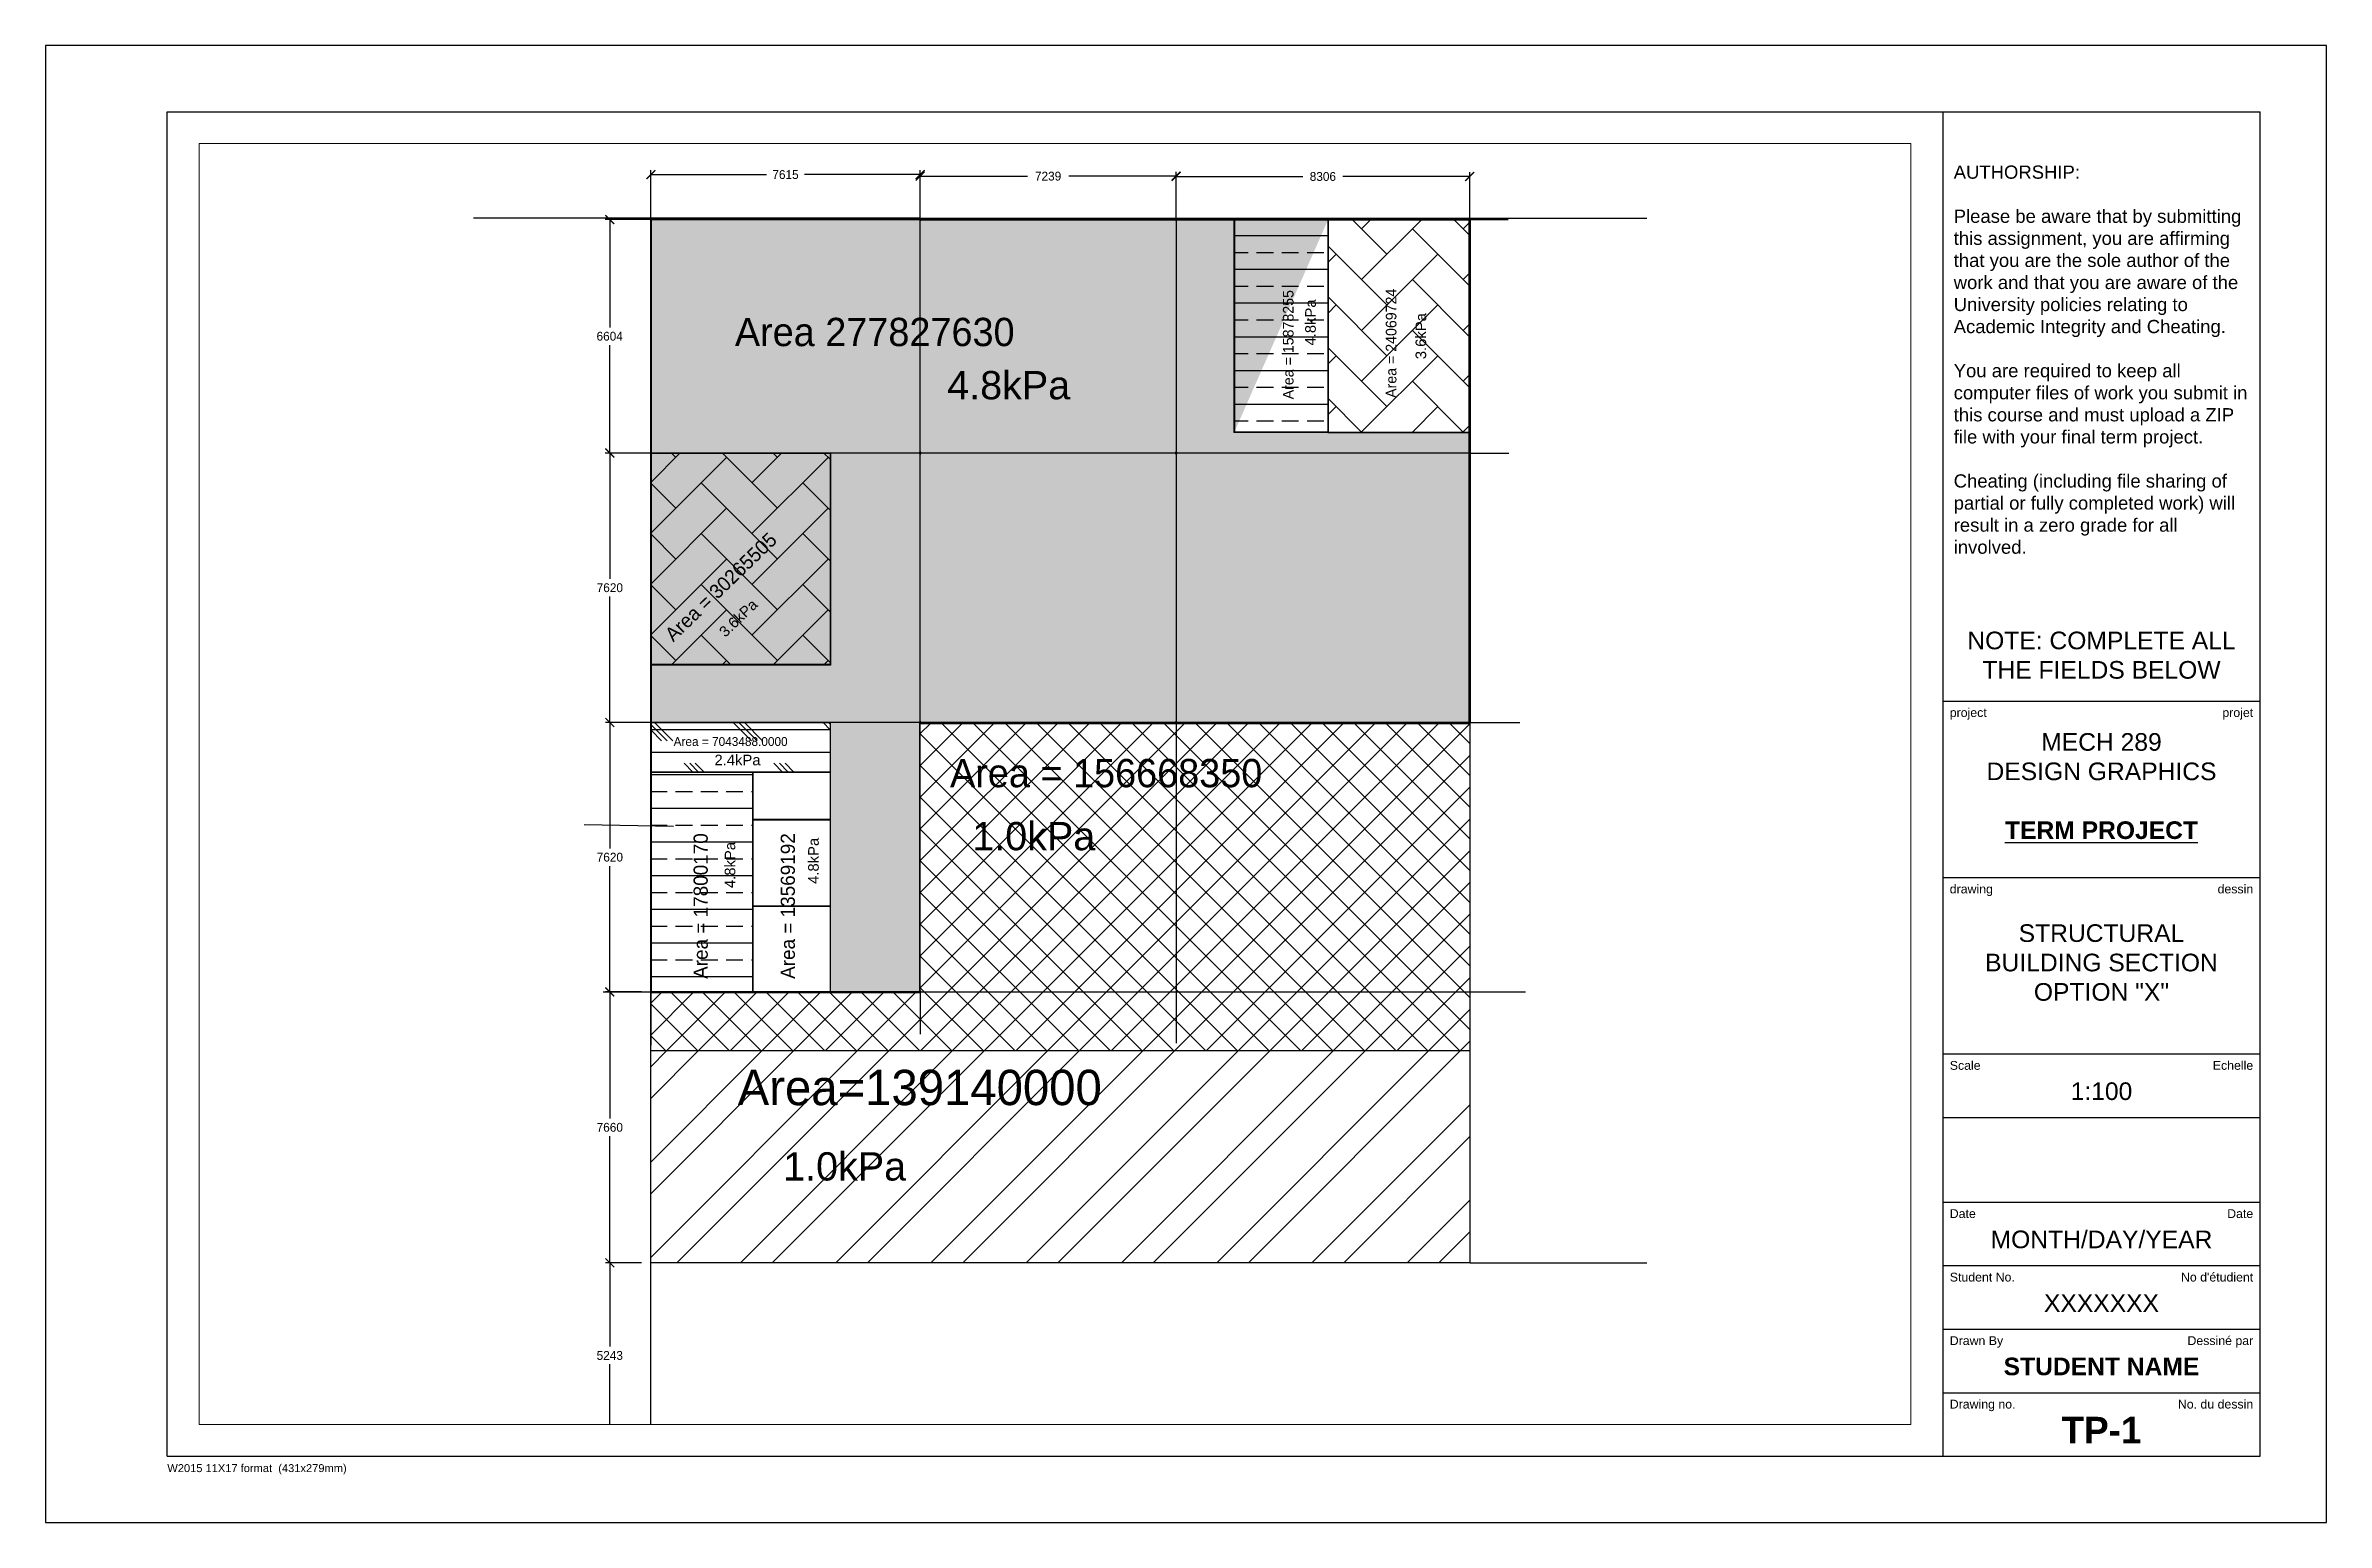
# Paper-space layout 'TP-1 Building Section' of a CAD drawing. Extents: x 0 to 431, y 0 to 279.
# The model-space entities are those that its viewports show. They can reach past a viewport. Long polylines and large blocks are cut down to what shows.
import ezdxf
from ezdxf.enums import TextEntityAlignment as Align

# ---------------------------------------------------------------- set-up
doc = ezdxf.new("R2010")
doc.units = 0
doc.linetypes.add('Centre', pattern=[26, 20, -2, 2, -2])
doc.linetypes.add('HIDDEN2', pattern=[4.7625, 3.175, -1.5875])
for name, color, linetype in [('Center', 1, 'Centre'), ('G-TL-LIN', 5, 'Continuous'), ('G-TL-TXT', 1, 'Continuous'), ('M289 BUILDING OUTLINE', 3, 'Continuous'), ('M289 REFERENCE AREA', 11, 'HIDDEN2')]:
    doc.layers.add(name, color=color, linetype=linetype)
doc.styles.add('LOGO-ARIAL', font='arial.ttf', dxfattribs={"width": 0.95})
doc.styles.add('TITLE-ARIAL', font='arial.ttf')
doc.dimstyles.new('MECH289 DIMSTYLE 100', dxfattribs={"dimscale": 100, "dimtxt": 2.5, "dimasz": 2.5, "dimexe": 1.25, "dimexo": 2.5, "dimgap": 1.25, "dimtad": 0, "dimtih": 1, "dimtoh": 1, "dimdec": 0, "dimzin": 1, "dimtxsty": 'Standard', "dimblk": 'ARCHTICK', "dimcen": 2.5, "dimclrt": 1, "dimadec": 0, "dimazin": 0, "dimtfac": 1, "dimtdec": 0, "dimtmove": 0, "dimatfit": 3, "dimfxl": 1, "dimtfillclr": 1, "dimarcsym": 0})
pattern_1 = [(0, (0, 0), (0, 6.985), [5.08, -1.905]), (90, (0, 0), (-6.985, 4e-16), [5.08, -1.905])]

# ---------------------------------------------------------------- blocks, each defined once
blk = doc.blocks.new('_ArchTick')
at = {"color": 0, "linetype": 'ByBlock', "const_width": 0.15}
blk.add_lwpolyline([(-0.5, -0.5), (0.5, 0.5)], dxfattribs=at)
blk = doc.blocks.new('*D16')
at = {"color": 0, "lineweight": -2, "transparency": 16777216}
for p, q in [((15, 35032), (15, 36141)), ((7630, 35032), (7630, 36141)), ((15, 36016), (3281, 36016)), ((7630, 36016), (4364, 36016))]:
    blk.add_line(p, q, dxfattribs=at)
at = {"layer": 'DEFPOINTS', "color": 0, "transparency": 16777216}
for p in [(7630, 36016), (15, 34782), (7630, 34782)]:
    blk.add_point(p, dxfattribs=at)
at = {"color": 0, "lineweight": -2, "transparency": 16777216, "xscale": 250, "yscale": 250, "zscale": 250, "rotation": 180}
blk.add_blockref('_ArchTick', (15, 36016), dxfattribs=at)
at = {"color": 0, "lineweight": -2, "transparency": 16777216, "xscale": 250, "yscale": 250, "zscale": 250}
blk.add_blockref('_ArchTick', (7630, 36016), dxfattribs=at)
at = {"color": 1, "transparency": 16777216, "insert": (3822, 36016), "char_height": 250, "attachment_point": 5}
blk.add_mtext('7615', dxfattribs=at)
blk = doc.blocks.new('*D17')
at = {"color": 0, "lineweight": -2, "transparency": 16777216}
for p, q in [((7630, 35032), (7630, 36097)), ((7630, 35972), (10666, 35972)), ((14869, 35972), (11833, 35972)), ((14869, 35032), (14869, 36097))]:
    blk.add_line(p, q, dxfattribs=at)
at = {"layer": 'DEFPOINTS', "color": 0, "transparency": 16777216}
for p in [(14869, 35972), (7630, 34782), (14869, 34782)]:
    blk.add_point(p, dxfattribs=at)
at = {"color": 0, "lineweight": -2, "transparency": 16777216, "xscale": 250, "yscale": 250, "zscale": 250, "rotation": 180}
blk.add_blockref('_ArchTick', (7630, 35972), dxfattribs=at)
at = {"color": 0, "lineweight": -2, "transparency": 16777216, "xscale": 250, "yscale": 250, "zscale": 250}
blk.add_blockref('_ArchTick', (14869, 35972), dxfattribs=at)
at = {"color": 1, "transparency": 16777216, "insert": (11250, 35972), "char_height": 250, "attachment_point": 5}
blk.add_mtext('7239', dxfattribs=at)
blk = doc.blocks.new('*D18')
at = {"color": 0, "lineweight": -2, "transparency": 16777216}
for p, q in [((14869, 35032), (14869, 36087)), ((14869, 35962), (18460, 35962)), ((23175, 35962), (19584, 35962)), ((23175, 35032), (23175, 36087))]:
    blk.add_line(p, q, dxfattribs=at)
at = {"layer": 'DEFPOINTS', "color": 0, "transparency": 16777216}
for p in [(23175, 35962), (14869, 34782), (23175, 34782)]:
    blk.add_point(p, dxfattribs=at)
at = {"color": 0, "lineweight": -2, "transparency": 16777216, "xscale": 250, "yscale": 250, "zscale": 250, "rotation": 180}
blk.add_blockref('_ArchTick', (14869, 35962), dxfattribs=at)
at = {"color": 0, "lineweight": -2, "transparency": 16777216, "xscale": 250, "yscale": 250, "zscale": 250}
blk.add_blockref('_ArchTick', (23175, 35962), dxfattribs=at)
at = {"color": 1, "transparency": 16777216, "insert": (19022, 35962), "char_height": 250, "attachment_point": 5}
blk.add_mtext('8306', dxfattribs=at)
blk = doc.blocks.new('*D19')
at = {"color": 0, "lineweight": -2, "transparency": 16777216}
for p, q in [((-235, 34747), (-1275.544836, 34747)), ((-1150.544836, 34747), (-1150.544836, 31695)), ((-1150.544836, 28143), (-1150.544836, 31195)), ((-235, 28143), (-1275.544836, 28143))]:
    blk.add_line(p, q, dxfattribs=at)
at = {"layer": 'DEFPOINTS', "color": 0, "transparency": 16777216}
for p in [(15, 34747), (-1150.544836, 28143), (15, 28143)]:
    blk.add_point(p, dxfattribs=at)
at = {"color": 0, "lineweight": -2, "transparency": 16777216, "xscale": 250, "yscale": 250, "zscale": 250}
for p, rotation in [((-1150.544836, 34747), 90), ((-1150.544836, 28143), 270)]:
    blk.add_blockref('_ArchTick', p, dxfattribs=dict(at, rotation=rotation))
at = {"color": 1, "transparency": 16777216, "insert": (-1150.544836, 31445), "char_height": 250, "attachment_point": 5}
blk.add_mtext('6604', dxfattribs=at)
blk = doc.blocks.new('*D20')
at = {"color": 0, "lineweight": -2, "transparency": 16777216}
for p, q in [((-250, 28143), (-1272, 28143)), ((-1147, 28143), (-1147, 24583)), ((-1147, 20523), (-1147, 24083)), ((-250, 20523), (-1272, 20523))]:
    blk.add_line(p, q, dxfattribs=at)
at = {"layer": 'DEFPOINTS', "color": 0, "transparency": 16777216}
for p in [(0, 28143), (-1147, 20523), (0, 20523)]:
    blk.add_point(p, dxfattribs=at)
at = {"color": 0, "lineweight": -2, "transparency": 16777216, "xscale": 250, "yscale": 250, "zscale": 250}
for p, rotation in [((-1147, 28143), 90), ((-1147, 20523), 270)]:
    blk.add_blockref('_ArchTick', p, dxfattribs=dict(at, rotation=rotation))
at = {"color": 1, "transparency": 16777216, "insert": (-1147, 24333), "char_height": 250, "attachment_point": 5}
blk.add_mtext('7620', dxfattribs=at)
blk = doc.blocks.new('*D21')
at = {"color": 0, "lineweight": -2, "transparency": 16777216}
for p, q in [((-250, 20523), (-1271, 20523)), ((-1146, 20523), (-1146, 16963)), ((-1146, 12903), (-1146, 16463)), ((-250, 12903), (-1271, 12903))]:
    blk.add_line(p, q, dxfattribs=at)
at = {"layer": 'DEFPOINTS', "color": 0, "transparency": 16777216}
for p in [(0, 20523), (-1146, 12903), (0, 12903)]:
    blk.add_point(p, dxfattribs=at)
at = {"color": 0, "lineweight": -2, "transparency": 16777216, "xscale": 250, "yscale": 250, "zscale": 250}
for p, rotation in [((-1146, 20523), 90), ((-1146, 12903), 270)]:
    blk.add_blockref('_ArchTick', p, dxfattribs=dict(at, rotation=rotation))
at = {"color": 1, "transparency": 16777216, "insert": (-1146, 16713), "char_height": 250, "attachment_point": 5}
blk.add_mtext('7620', dxfattribs=at)
blk = doc.blocks.new('*D22')
at = {"color": 0, "lineweight": -2, "transparency": 16777216}
for p, q in [((-250, 12903), (-1273, 12903)), ((-1148, 12903), (-1148, 9323)), ((-1148, 5243), (-1148, 8823)), ((-250, 5243), (-1273, 5243))]:
    blk.add_line(p, q, dxfattribs=at)
at = {"layer": 'DEFPOINTS', "color": 0, "transparency": 16777216}
for p in [(0, 12903), (-1148, 5243), (0, 5243)]:
    blk.add_point(p, dxfattribs=at)
at = {"color": 0, "lineweight": -2, "transparency": 16777216, "xscale": 250, "yscale": 250, "zscale": 250}
for p, rotation in [((-1148, 12903), 90), ((-1148, 5243), 270)]:
    blk.add_blockref('_ArchTick', p, dxfattribs=dict(at, rotation=rotation))
at = {"color": 1, "transparency": 16777216, "insert": (-1148, 9073), "char_height": 250, "attachment_point": 5}
blk.add_mtext('7660', dxfattribs=at)
blk = doc.blocks.new('*D23')
at = {"color": 0, "lineweight": -2, "transparency": 16777216}
for p, q in [((-250, 5243), (-1273, 5243)), ((-1148, 5243), (-1148, 2872)), ((-1148, 0), (-1148, 2372)), ((-250, 0), (-1273, 0))]:
    blk.add_line(p, q, dxfattribs=at)
at = {"layer": 'DEFPOINTS', "color": 0, "transparency": 16777216}
for p in [(0, 5243), (0, 0), (-1148, 0)]:
    blk.add_point(p, dxfattribs=at)
at = {"color": 0, "lineweight": -2, "transparency": 16777216, "xscale": 250, "yscale": 250, "zscale": 250}
for p, rotation in [((-1148, 5243), 90), ((-1148, 0), 270)]:
    blk.add_blockref('_ArchTick', p, dxfattribs=dict(at, rotation=rotation))
at = {"color": 1, "transparency": 16777216, "insert": (-1148, 2622), "char_height": 250, "attachment_point": 5}
blk.add_mtext('5243', dxfattribs=at)

msp = doc.modelspace()

# ---------------------------------------------------------------- hatches: boundary and pattern name
at = {"true_color": 0x9898cc}
h = msp.add_hatch(dxfattribs=at)
h.set_pattern_fill('ANGLE', color=253)
h.set_pattern_definition(pattern_1)
edge = h.paths.add_edge_path()
edge.add_line((30, 22158), (30, 34727))
edge.add_line((0, 34782), (0, 0))
h = msp.add_hatch(dxfattribs=at)
h.set_pattern_fill('ANGLE', color=253)
h.set_pattern_definition(pattern_1)
edge = h.paths.add_edge_path()
edge.add_line((30, 12923), (30, 22148))
edge.add_line((0, 34782), (0, 0))
h = msp.add_hatch(color=253, dxfattribs=at)
h.dxf.hatch_style = 1
h.paths.add_polyline_path([(30, 34767), (0, 34767), (0, 34727), (30, 34727)])
h.paths.add_polyline_path([(30, 28163), (0, 28163), (0, 28123), (30, 28123)])
h.paths.add_polyline_path([(7650, 34762), (7610, 34762), (7610, 34732), (7650, 34732)])
h.paths.add_polyline_path([(14889, 34762), (14849, 34762), (14849, 34732), (14889, 34732)])
h.paths.add_polyline_path([(23190, 34767), (23160, 34767), (23160, 34727), (23190, 34727)])
h.paths.add_polyline_path([(23190, 28163), (23160, 28163), (23160, 28123), (23190, 28123)])
h.paths.add_polyline_path([(14889, 28163), (14849, 28163), (14849, 28123), (14889, 28123)])
h.paths.add_polyline_path([(7650, 28163), (7610, 28163), (7610, 28123), (7650, 28123)])
h.paths.add_polyline_path([(30, 20543), (0, 20543), (0, 20503), (30, 20503)])
h.paths.add_polyline_path([(7650, 20543), (7610, 20543), (7610, 20503), (7650, 20503)])
h.paths.add_polyline_path([(14889, 20543), (14849, 20543), (14849, 20503), (14889, 20503)])
h.paths.add_polyline_path([(23190, 20543), (23160, 20543), (23160, 20503), (23190, 20503)])
h.paths.add_polyline_path([(30, 12923), (0, 12923), (0, 12883), (30, 12883)])
h.paths.add_polyline_path([(7650, 12923), (7610, 12923), (7610, 12883), (7650, 12883)])
h = msp.add_hatch(dxfattribs=at)
h.set_pattern_fill('ANGLE', color=253)
h.set_pattern_definition(pattern_1)
edge = h.paths.add_edge_path()
edge.add_line((16508, 34742), (16508, 28737.1))
edge.add_line((16518, 34742), (16518, 28737.1))
edge.add_line((19170, 34742), (19170, 28737.1))
edge.add_line((19160, 34742), (19160, 28737.1))
edge.add_line((19170, 34742), (23160, 34742))
edge.add_line((14889, 34782), (23160, 34782))
edge.add_line((16518, 34742), (19160, 34742))
edge.add_line((14889, 34742), (16508, 34742))
edge.add_line((7650, 34742), (14849, 34742))
edge.add_line((7650, 34782), (14849, 34782))
edge.add_line((7610, 34742), (30, 34742))
edge.add_line((7610, 34782), (30, 34782))
h = msp.add_hatch(dxfattribs=at)
h.set_pattern_fill('AR-HBONE', color=253, scale=10)
h.paths.add_polyline_path([(5084, 28138), (30, 28138), (30, 28123), (30, 22158), (5084, 22158)])
h.paths.add_polyline_path([(23160, 34742), (19170, 34742), (19170, 28737.1), (23160, 28737.1)])
h = msp.add_hatch(dxfattribs=at)
h.set_pattern_fill('BRASS', color=253, scale=150)
h.paths.add_polyline_path([(2890, 19111), (30, 19111), (30, 12913), (2890, 12913)])
h.paths.add_polyline_path([(19160, 34742), (16518, 34742), (16518, 28737.1), (19160, 28737.1)])
h = msp.add_hatch(dxfattribs=at)
h.set_pattern_fill('DOTS', color=253, scale=200)
h.paths.add_polyline_path([(23160, 28727.1), (19160, 28727.1), (16518, 28727.1), (16508, 28727.1), (16508, 28737.1), (16508, 34742), (14889, 34742), (14889, 34732), (14849, 34732), (7650, 34742), (7650, 34732), (7610, 34732), (7610, 34742), (30, 34742), (30, 28148), (5094, 28148), (5094, 22148), (30, 22148), (30, 20528), (5094, 20528), (5094, 12913), (7610, 12913), (7610, 12923), (7625, 12923), (7625, 20503), (7610, 20503), (7610, 20543), (7650, 20543), (7650, 20503), (14849, 20503), (14849, 20543), (14889, 20543), (23160, 20503), (23160, 20543)])
h.paths.add_polyline_path([(7650, 28123), (7610, 28123), (7610, 28163), (7650, 28163)], flags=16)
h.paths.add_polyline_path([(14849, 28123), (14849, 28163), (14889, 28163), (14889, 28123)], flags=16)
h = msp.add_hatch(dxfattribs=at)
h.set_pattern_fill('ANGLE', color=253)
h.set_pattern_definition(pattern_1)
edge = h.paths.add_edge_path()
edge.add_line((23190, 5243), (23190, 34782))
edge.add_line((23160, 20543), (23160, 28727.1))
h = msp.add_hatch(dxfattribs=at)
h.set_pattern_fill('ANGLE', color=253)
h.set_pattern_definition(pattern_1)
edge = h.paths.add_edge_path()
edge.add_line((19170, 28737.1), (23160, 28737.1))
edge.add_line((19160, 28727.1), (23160, 28727.1))
edge.add_line((19160, 28737.1), (16518, 28737.1))
edge.add_line((19160, 28727.1), (16518, 28727.1))
h = msp.add_hatch(dxfattribs=at)
h.set_pattern_fill('ANGLE', color=253)
h.set_pattern_definition(pattern_1)
edge = h.paths.add_edge_path()
edge.add_line((30, 28148), (5094, 28148))
edge.add_line((30, 28138), (5084, 28138))
edge.add_line((5094, 28148), (5094, 22148))
edge.add_line((5084, 28138), (5084, 22158))
edge.add_line((5094, 22148), (30, 22148))
edge.add_line((5084, 22158), (30, 22158))
h = msp.add_hatch(dxfattribs=at)
h.set_pattern_fill('ANSI37', color=253, scale=200)
h.paths.add_polyline_path([(23190, 20493), (7635, 20493), (7635, 12923), (7650, 12923), (7650, 12883), (7610, 12883), (0, 12883), (0, 11243), (23190, 11243)])
h.paths.add_polyline_path([(8166.4, 18363.1), (21955.4, 18363.1), (21955.4, 20205.4), (8166.4, 20205.4)], flags=24)
h = msp.add_hatch(dxfattribs=at)
h.set_pattern_fill('ANGLE', color=253)
h.set_pattern_definition(pattern_1)
edge = h.paths.add_edge_path()
edge.add_line((30, 20528), (5094, 20528))
edge.add_line((30, 20518), (5084, 20518))
h = msp.add_hatch(dxfattribs=at)
h.set_pattern_fill('CORK', color=253, scale=200)
h.set_pattern_definition([(0, (0, 0), (0, 635), []), (135, (317.5, -317.5), (-1270, -1270), [898.03, -898.03]), (135, (476.2, -317.5), (-1270, -1270), [898.03, -898.03]), (135, (635, -317.5), (-1270, -1270), [898.03, -898.03])])
h.paths.add_polyline_path([(5084, 20518), (30, 20518), (30, 19121), (5084, 19121)])
at = {"layer": 'M289 REFERENCE AREA', "true_color": 0x9898cc}
h = msp.add_hatch(dxfattribs=at)
h.set_pattern_fill('ANSI32', color=253, scale=200)
h.paths.add_polyline_path([(23190, 11243), (0, 11243), (0, 5243), (23190, 5243)])
h.paths.add_polyline_path([(2284.3, 9503.8), (10039.8, 9503.8), (10039.8, 10611.2), (2284.3, 10611.2)], flags=24)

# ---------------------------------------------------------------- linework, layer by layer
for p, q in [((30, 34782), (0, 34782)), ((0, 34782), (0, 34767)), ((0, 34727), (0, 12923)), ((7610, 34782), (30, 34782)), ((7610, 34742), (30, 34742)), ((30, 22158), (30, 34727)), ((7610, 34782), (7650, 34782)), ((7650, 34782), (14849, 34782)), ((7650, 34742), (14849, 34742)), ((14849, 34782), (14889, 34782)), ((14889, 34782), (23190, 34782)), ((14889, 34742), (16508, 34742)), ((16508, 34742), (16508, 28737.1)), ((16518, 34742), (16518, 28737.1)), ((16518, 34742), (19160, 34742)), ((19160, 34742), (19160, 28737.1)), ((19170, 34742), (19170, 28737.1)), ((19170, 34742), (23160, 34742)), ((23160, 28737.1), (23160, 34727)), ((23190, 34782), (23190, 34767)), ((23190, 34727), (23190, 20543)), ((16508, 28737.1), (16508, 28727.1)), ((16518, 28727.1), (16508, 28727.1)), ((19160, 28737.1), (16518, 28737.1)), ((19160, 28727.1), (16518, 28727.1)), ((19160, 28727.1), (23160, 28727.1)), ((19170, 28737.1), (23160, 28737.1)), ((23160, 20543), (23160, 28727.1)), ((30, 28148), (5094, 28148)), ((30, 28123), (30, 28138)), ((30, 28138), (5084, 28138)), ((5084, 28138), (5084, 22158)), ((5094, 28148), (5094, 22148)), ((5084, 22158), (30, 22158)), ((5094, 22148), (30, 22148)), ((30, 19121), (30, 22148)), ((30, 20523), (30, 20528)), ((30, 20528), (5094, 20528)), ((30, 20518), (5084, 20518)), ((5084, 20518), (5084, 19121)), ((5094, 12913), (5094, 20528)), ((7625, 12923), (7625, 20503)), ((7635, 12923), (7635, 20493)), ((7650, 20493), (7635, 20493)), ((23160, 20503), (7650, 20503)), ((7650, 20493), (23190, 20493)), ((5084, 19121), (30, 19121)), ((30, 12923), (30, 19111)), ((2890, 19111), (30, 19111)), ((2890, 19111), (2890, 12913)), ((5084, 19111), (2900, 19111)), ((2900, 19111), (2900, 17775)), ((5084, 19111), (5084, 17775)), ((-1868.9, 17637.8), (657.2, 17587.3)), ((5084, 17775), (2900, 17775)), ((5084, 17765), (2900, 17765)), ((2900, 17765), (2900, 15327)), ((5084, 17765), (5084, 15327)), ((5084, 15327), (2900, 15327)), ((5084, 15317), (2900, 15317)), ((2900, 15317), (2900, 12913)), ((5084, 15317), (5084, 12913)), ((30, 12913), (5084, 12913)), ((5094, 12913), (7610, 12913)), ((30, 12883), (7610, 12883))]:
    msp.add_line(p, q)
for points in [[(0, 34727), (30, 34727), (30, 34767), (0, 34767)], [(7650, 34732), (7650, 34762), (7610, 34762), (7610, 34732)], [(14889, 34732), (14889, 34762), (14849, 34762), (14849, 34732)], [(23160, 34727), (23190, 34727), (23190, 34767), (23160, 34767)], [(0, 28123), (30, 28123), (30, 28163), (0, 28163)], [(7610, 28123), (7650, 28123), (7650, 28163), (7610, 28163)], [(14849, 28123), (14889, 28123), (14889, 28163), (14849, 28163)], [(23160, 28123), (23190, 28123), (23190, 28163), (23160, 28163)], [(0, 20503), (30, 20503), (30, 20543), (0, 20543)], [(7610, 20503), (7650, 20503), (7650, 20543), (7610, 20543)], [(14849, 20503), (14889, 20503), (14889, 20543), (14849, 20543)], [(23160, 20503), (23190, 20503), (23190, 20543), (23160, 20543)], [(0, 12883), (30, 12883), (30, 12923), (0, 12923)], [(7610, 12883), (7650, 12883), (7650, 12923), (7610, 12923)]]:
    msp.add_lwpolyline(points, close=True)
at = {"layer": 'Center'}
for p, q in [((23175, 34767), (23175, 35781.2)), ((15, 34767), (15, 35394)), ((7630, 12883), (7630, 35166.9)), ((14869, 34762), (14869, 35324.5)), ((23160, 34747), (-632.2, 34747)), ((15, 34767), (15, 11397.7)), ((14869, 34762), (14869, 11455.7)), ((23160, 34747), (24263, 34747)), ((23175, 34767), (23175, 11890.4)), ((23160, 28143), (-878.5, 28143)), ((23160, 28143), (24281.4, 28143)), ((23160, 20523), (-760.7, 20523)), ((23160, 20523), (24591.8, 20523)), ((-1335.6, 12903), (24754.1, 12903)), ((7630, 12883), (7630, 11705.6))]:
    msp.add_line(p, q, dxfattribs=at)
at = {"layer": 'M289 BUILDING OUTLINE'}
for p, q in [((0, 34782), (-5000, 34782)), ((0, 34782), (0, 0)), ((23190, 5243), (23190, 34782)), ((23190, 34782), (28190, 34782)), ((23190, 5243), (28190, 5243))]:
    msp.add_line(p, q, dxfattribs=at)
at = {"layer": 'M289 REFERENCE AREA'}
for p, q in [((0, 11243), (23190, 11243)), ((23190, 5243), (0, 5243))]:
    msp.add_line(p, q, dxfattribs=at)

# ---------------------------------------------------------------- texts
for s, height, rotation, p in [('Area = 15878255', 300, 90, (18191.6, 29661.5)), ('Area = 24069724', 300, 90, (21102.5, 29701.3)), ('Area = 30265505', 400, 44, (649.4, 22781.8)), ('Area = 17800170', 400, 90, (1622.6, 13272.1)), ('Area = 13569192', 400, 90, (4088, 13272.1))]:
    msp.add_text(s, height=height, rotation=rotation).set_placement(p)
at = {"style": 'LOGO-ARIAL'}
for s, rotation, p in [('4.8kPa', 90, (18821.3, 31183.4)), ('3.6kPa', 90, (21943.7, 30796.1)), ('3.6kPa', 44, (2121.4, 22916.5)), ('4.8kPa', 90, (2402.2, 15839.4)), ('4.8kPa', 90, (4763.1, 15957.6))]:
    msp.add_text(s, height=300, rotation=rotation, dxfattribs=at).set_placement(p)
for s, height, p in [('Area 277827630', 800, (2390.9, 31165.9)), ('Area = 7043488.0000', 250, (657.2, 19859.3)), ('Area = 156668350', 800, (8475.8, 18691.4))]:
    msp.add_text(s, height=height).set_placement(p)
for s, height, p in [('4.8kPa', 800, (8396, 29661.8)), ('2.4kPa', 300, (1812.8, 19311.5)), ('1.0kPa', 800, (9105, 16909)), ('1.0kPa', 800, (3755.4, 7569.8))]:
    msp.add_text(s, height=height, dxfattribs=at).set_placement(p)
at = {"layer": 'M289 REFERENCE AREA'}
msp.add_text('Area=139140000', height=1000, dxfattribs=at).set_placement((2470.3, 9701.1))

# ---------------------------------------------------------------- dimensions: what is measured, and where the dimension line sits
for base, p1, p2, picture, middle in [((7630, 36015.9), (15, 34782), (7630, 34782), '*D16', (3822.5, 36015.9)), ((14869, 35972.3), (7630, 34782), (14869, 34782), '*D17', (11249.5, 35972.3)), ((23175, 35962.1), (14869, 34782), (23175, 34782), '*D18', (19022, 35962.1))]:
    dim = msp.add_linear_dim(base=base, p1=p1, p2=p2, dimstyle='MECH289 DIMSTYLE 100')
    dim.commit()
    dim.dimension.update_dxf_attribs({"geometry": picture, "text_midpoint": middle})
for base, p1, p2, picture, middle in [((-1150.5, 28143), (15, 34747), (15, 28143), '*D19', (-1150.5, 31445)), ((-1146.6, 20523), (0, 28143), (0, 20523), '*D20', (-1146.6, 24333)), ((-1146.3, 12903), (0, 20523), (0, 12903), '*D21', (-1146.3, 16713)), ((-1147.7, 5243), (0, 12903), (0, 5243), '*D22', (-1147.7, 9073)), ((-1148.2, 0), (0, 5243), (0, 0), '*D23', (-1148.2, 2621.5))]:
    dim = msp.add_linear_dim(base=base, p1=p1, p2=p2, angle=90, dimstyle='MECH289 DIMSTYLE 100')
    dim.commit()
    dim.dimension.update_dxf_attribs({"geometry": picture, "text_midpoint": middle})

psp = doc.layouts.new('TP-1 Building Section')

# ---------------------------------------------------------------- linework, layer by layer
at = {"layer": 'DEFPOINTS'}
psp.add_lwpolyline([(0, 0), (431, 0), (431, 279), (0, 279)], close=True, dxfattribs=at)
at = {"layer": 'G-TL-LIN', "linetype": 'Continuous'}
for p, q in [((23, 266.5), (418.5, 266.5)), ((23, 12.5), (23, 266.5)), ((358.5, 266.5), (358.5, 12.5)), ((418.5, 12.5), (418.5, 266.5)), ((358.5, 155.17), (418.5, 155.17)), ((358.5, 121.83), (418.5, 121.83)), ((358.5, 88.5), (418.5, 88.5)), ((358.5, 76.5), (418.5, 76.5)), ((358.5, 60.5), (418.5, 60.5)), ((358.5, 48.5), (418.5, 48.5)), ((358.5, 36.5), (418.5, 36.5)), ((358.5, 24.5), (418.5, 24.5)), ((23, 12.5), (418.5, 12.5))]:
    psp.add_line(p, q, dxfattribs=at)

# ---------------------------------------------------------------- texts
at = {"layer": 'Center', "char_height": 3.333, "attachment_point": 5, "style": 'TITLE-ARIAL'}
for s, insert in [('STRUCTURAL\\PBUILDING SECTION\\POPTION "X"', (388.5, 105.75)), ('MONTH/DAY/YEAR', (388.5, 53.44)), ('XXXXXXX', (388.5, 41.44)), ('{\\fArial|b1|i0|c0|p34;STUDENT NAME}', (388.5, 29.44))]:
    psp.add_mtext_dynamic_manual_height_columns(s, width=60, gutter_width=6.5, heights=[0], dxfattribs=dict(at, insert=insert))
at = {"layer": 'DEFPOINTS', "insert": (388.5, 163.82), "char_height": 3.333, "attachment_point": 5, "style": 'TITLE-ARIAL'}
psp.add_mtext_dynamic_manual_height_columns('NOTE: COMPLETE ALL THE FIELDS BELOW', width=60, gutter_width=6.5, heights=[0], dxfattribs=at)
at = {"layer": 'G-TL-TXT', "style": 'TITLE-ARIAL'}
for s, height, p in [('project', 1.667, (359.83, 153.83)), ('drawing', 1.667, (359.83, 120.5)), ('Scale', 1.667, (359.83, 87.17)), ('Date', 1.667, (359.83, 59.17)), ('Student No.', 1.6667, (359.83, 47.17)), ('Drawn By', 1.667, (359.83, 35.17)), ('Drawing no.', 1.6667, (359.83, 23.17))]:
    psp.add_text(s, height=height, dxfattribs=at).set_placement(p, align=Align.TOP_LEFT)
for s, height, p in [('projet', 1.667, (417.17, 153.83)), ('dessin', 1.667, (417.17, 120.5)), ('Echelle', 1.667, (417.17, 87.17)), ('Date', 1.667, (417.17, 59.17)), ("No d'étudient", 1.6667, (417.17, 47.17)), ('Dessiné par', 1.6667, (417.17, 35.17)), ('No. du dessin', 1.6667, (417.17, 23.17))]:
    psp.add_text(s, height=height, dxfattribs=at).set_placement(p, align=Align.TOP_RIGHT)
psp.add_text('W2015 11X17 format  (431x279mm)', height=1.5, dxfattribs=at).set_placement((23, 9.5))
for s, width, insert, char_height, attachment_point in [('\\pxql;AUTHORSHIP:\\P\\PPlease be aware that by submitting this assignment, you are affirming that you are the sole author of the work and that you are aware of the University policies relating to Academic Integrity and Cheating.\\P\\PYou are required to keep all computer files of work you submit in this course and must upload a ZIP file with your final term project.\\P\\PCheating (including file sharing of partial or fully completed work) will result in a zero grade for all involved. ', 55.8551, (388.5, 256.35), 2.5, 2), ('MECH 289\\PDESIGN GRAPHICS\\P\\P{\\fArial|b1|i0|c0|p34;\\LTERM PROJECT}', 60, (388.5, 139.09), 3.333, 5), ('1:100', 60, (388.5, 81.44), 3.333, 5), ('{\\fArial|b1|i0|c0|p34;TP-1}', 60, (388.5, 17.44), 5, 5)]:
    psp.add_mtext_dynamic_manual_height_columns(s, width=width, gutter_width=6.5, heights=[0], dxfattribs=dict(at, insert=insert, char_height=char_height, attachment_point=attachment_point))

# ---------------------------------------------------------------- viewports
at = {"layer": 'DEFPOINTS', "view_target_point": (223.29, 147.29)}
psp.add_viewport(center=(190.75, 139.5), size=(323.5, 242), view_center_point=(11222.71, 18635.87), view_height=36222.9568, dxfattribs=at)

doc.saveas('drawing.dxf')
